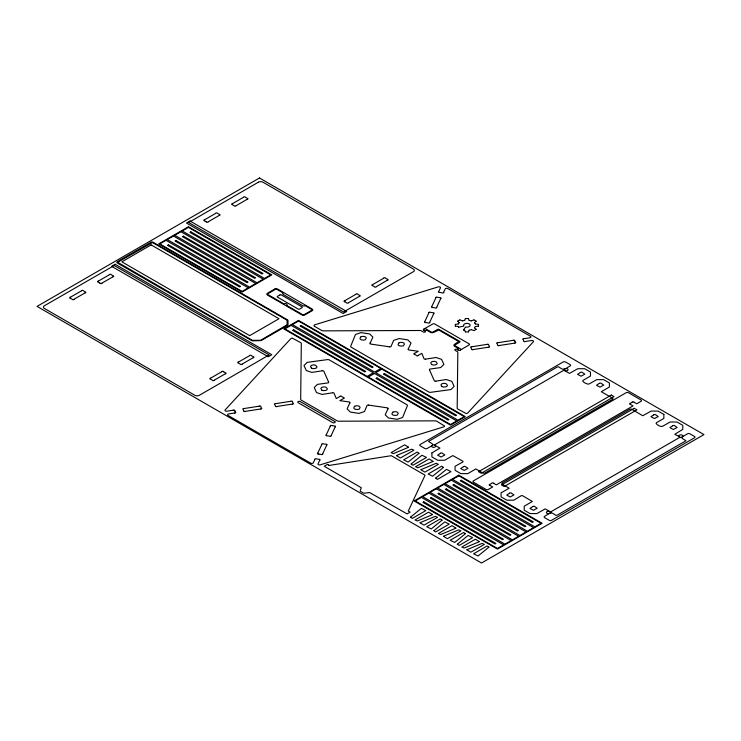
<?xml version="1.0" encoding="UTF-8"?>
<svg xmlns="http://www.w3.org/2000/svg" width="741" height="741" viewBox="0 0 741 741"><rect width="100%" height="100%" fill="white"/><g stroke="black" fill="none" stroke-linecap="round" stroke-linejoin="round"><path stroke-width="1.11" d="M328.55 465.126L327.346 464.366L324.28 466.293L361.293 487.735L360.274 490.616A1.547 0.889 0 0 0 360.672 491.478L363.164 492.913A1.547 0.889 0 0 0 364.655 493.145L369.648 492.552L407.096 513.902L410.153 512.096L408.263 511.105L425.075 475.203L391.294 455.696L329.161 465.431L328.596 464.968M464.755 320.288L465.292 318.621M468.525 331.866L469.034 330.282M314.823 459.531L313.313 462.773A1.547 0.889 0 0 1 310.729 463.171L228.015 415.414A1.547 0.889 0 0 1 228.71 413.923L234.323 413.052M317.806 453.066L321.798 444.47M326.281 434.8L330.273 426.205M322.678 453.816L326.67 445.221M331.153 435.56L335.145 426.964M319.695 460.281L318.065 463.792A1.547 0.889 0 0 0 318.593 464.727A1.547 0.889 0 0 0 320.279 464.811L443.646 426.909A1.639 0.945 0 0 0 444.498 426.214A1.556 0.898 0 0 0 444.507 426.001L436.894 421.286A2.584 1.491 0 0 0 435.05 420.851L338.646 421.212A2.066 1.195 0 0 1 337.174 420.86L301.291 400.149A2.066 1.195 0 0 1 300.679 399.297L301.309 343.639A2.584 1.491 0 0 0 300.559 342.574L292.389 338.174A1.556 0.898 0 0 0 291.834 338.202A1.639 0.945 0 0 0 290.805 338.674L225.171 409.903A1.547 0.889 0 0 0 225.329 410.875A1.547 0.889 0 0 0 226.941 411.181L233.026 410.245M424.834 321.548L428.826 312.943M431.836 306.487L435.828 297.891M438.811 291.426L440.441 287.916A1.547 0.889 0 0 0 439.913 286.98A1.547 0.889 0 0 0 438.218 286.897L314.851 324.79A1.677 0.963 0 0 0 314.527 326.318M443.683 292.176L445.184 288.934A1.547 0.889 0 0 1 447.777 288.536L530.491 336.294A1.547 0.889 0 0 1 529.796 337.785L524.174 338.656M429.706 322.298L433.698 313.702M436.708 307.237L440.691 298.642M370.139 343.083L372.899 337.164L369.713 333.978L361.015 332.626L355.504 334.469L350.734 346.149A2.066 1.195 0 0 0 351.29 347.26L428.78 391.998A2.066 1.195 0 0 0 430.716 392.313L450.936 389.562L454.122 386.376L451.788 381.356L446.267 379.522L436.014 381.106M349.835 402.937L347.084 408.865L350.271 412.042L358.959 413.395L364.479 411.561L367.156 405.225L368.62 405.021M408.272 348.992L411.023 343.064L407.837 339.887L399.14 338.535L393.628 340.369L390.924 346.742L389.488 346.908M387.96 408.847L385.209 414.775L388.395 417.952L397.083 419.304L402.604 417.47L407.365 405.79A2.066 1.195 0 0 0 406.818 404.669L329.337 359.931A2.066 1.195 0 0 0 327.402 359.617L307.172 362.368L303.995 365.554L306.329 370.574L311.841 372.408L322.094 370.824M396.491 455.52L411.644 449.176L413.932 450.185L400.399 458.003L396.481 455.659M408.541 447.295L393.425 453.622L391.1 452.631L404.623 444.813L408.541 447.156M420.962 469.646L436.116 463.31L438.403 464.32L424.88 472.128L420.99 469.859M433.003 461.448L417.859 467.766L415.571 466.756L429.095 458.948L433.022 461.291M420.082 522.683L435.245 516.347L437.523 517.357L424 525.165L420.082 522.84M432.457 514.671L417.313 520.997L415.025 519.987L428.557 512.17L432.475 514.513M443.507 536.206L458.66 529.861L460.948 530.88L447.416 538.688L443.498 536.345M455.854 528.222L440.728 534.511L438.44 533.501L451.973 525.693L455.891 528.037M466.923 549.729L482.076 543.385L484.364 544.394L470.841 552.202L466.932 549.896M479.297 541.717L464.19 548.025L461.865 547.025L475.389 539.216L479.307 541.56M474.499 327.763L475.324 326.568M463.486 329.94L465.543 327.077M458.346 323.928L459.263 322.696M431.799 445.637L431.957 445.489A2.334 1.343 0 0 0 432.475 445.045M474.462 322.65L476.157 321.224M369.963 343.157L370.315 344.009L389.34 346.807M457.975 348.872L458.095 348.279L454.566 346.232A2.325 1.343 0 0 1 454.566 344.333L458.716 341.536L438.82 330.014L433.837 332.366A2.325 1.343 0 0 1 430.558 332.366L427.001 330.329L425.982 330.403A1.389 0.797 0 0 1 425.306 330.616L424.769 330.625A1.389 0.797 0 0 1 424.019 330.403M408.087 349.067L408.365 349.9L418.22 351.28L414.747 353.281M350.021 402.863L349.669 402.011L339.85 400.64L343.333 398.63M388.145 408.773L387.793 407.921L368.759 405.123M70.534 297.16L81.436 290.861M98.405 281.071L109.307 274.781M204.701 219.697L215.603 213.408M232.563 203.608L243.465 197.319M74.1 299.216L85.002 292.917M101.962 283.127L112.864 276.838M208.267 221.754L219.169 215.464M236.129 205.674L247.031 199.375M210.731 378.095L221.633 371.797M238.593 362.006L249.495 355.717M344.889 300.633L355.791 294.344M372.751 284.553L383.653 278.255M214.288 380.152L225.19 373.862M242.15 364.063L253.052 357.773M348.455 302.699L359.357 296.4M376.317 286.61L387.219 280.311M457.669 321.112L459.744 319.917M339.767 396.574L336.294 398.575L333.913 392.887L332.524 392.693M418.313 355.347L421.796 353.337L424.195 359.042L425.64 359.2M474.064 330.579L476.139 329.375M632.119 402.28L630.452 403.252A0.991 0.574 0 0 0 630.248 404.364M322.233 370.713L323.706 370.917L328.541 381.902M435.875 381.217L434.43 381.05L429.567 370.018M471.396 320.881L473.87 319.899M469.173 330.19L471.322 329.652M458.772 327.216L463.736 326.031M462.551 320.862L464.607 320.381M472.008 346.723L486.902 344.417M498.091 342.675L512.985 340.378M473.314 349.53L488.208 347.233M499.397 345.491L514.291 343.185M525.48 341.462L531.566 340.527A1.547 0.889 0 0 1 533.177 340.832A1.547 0.889 0 0 1 533.335 341.805L467.691 413.033A1.639 0.945 0 0 1 466.673 413.497A1.556 0.898 0 0 1 466.108 413.524L457.947 409.134A2.584 1.491 0 0 1 457.188 408.069L457.818 352.41A2.066 1.195 0 0 0 457.216 351.558L455.224 350.41A1.241 0.713 0 0 1 455.224 349.391A1.241 0.713 0 0 1 456.975 349.391L458.299 350.16A1.287 0.741 0 0 0 460.124 350.16L469.173 344.935A1.287 0.741 0 0 0 469.173 343.88L434.624 323.937A1.287 0.741 0 0 0 432.809 323.937L423.75 329.161A1.287 0.741 0 0 0 423.75 330.217L425.075 330.977A1.241 0.713 0 0 1 425.075 331.987A1.241 0.713 0 0 1 423.324 331.987L421.323 330.838A2.066 1.195 0 0 0 419.86 330.495L323.456 330.856A2.584 1.491 0 0 1 321.613 330.421L314.675 326.42M425.779 359.098L436.032 357.505L441.553 359.348L443.887 364.368L440.7 367.555L429.669 369.111L429.382 369.944M332.329 392.832L322.076 394.425L316.555 392.582L314.221 387.562L317.407 384.375L328.374 382.838L328.726 381.986M244.206 408.513L259.1 406.207M275.837 403.623L290.722 401.316M245.512 411.329L260.406 409.023M277.143 406.429L292.028 404.123M455.437 324.308L458.179 324.021M475.49 326.485L478.371 326.179M465.441 318.547L468.368 318.547M465.441 331.94L468.368 331.94M475.435 323.993L478.371 324.308M455.437 326.179L458.133 326.466M331.996 425.63L334.154 425.964A0.991 0.574 0 0 1 335.293 426.872M318.797 454.057L320.955 454.39A0.991 0.574 0 0 0 322.733 453.937M463.56 330.032L464.644 330.217M469.21 320.418L471.183 320.89M471.545 329.662L473.87 330.588M459.939 319.899L462.328 320.853M634.111 402.298L636.704 403.799L641.011 401.307A1.639 0.945 0 0 0 641.011 399.973L628.451 392.721A1.639 0.945 0 0 0 626.136 392.721L473.443 480.872A1.639 0.945 0 0 0 473.48 482.187L486.04 489.44A1.639 0.945 0 0 0 488.328 489.468L492.672 486.957L490.079 485.457M630.452 404.401L633.055 405.901L496.322 484.846L493.719 483.345M474.064 319.917L476.139 321.112M204.701 220.846L206.276 221.754M344.889 301.782L346.464 302.689A0.991 0.574 0 0 0 348.4 302.81M99.979 283.127L98.405 282.219A0.991 0.574 0 0 1 98.192 281.108M223.615 371.797L225.19 372.714A0.991 0.574 0 0 1 225.403 373.825M70.534 298.308L72.118 299.216A0.991 0.574 0 0 0 74.044 299.336M474.518 327.883L476.157 329.263M457.651 321.224L459.253 322.567M474.444 322.78L475.268 323.91M458.29 326.549L458.614 327.179M514.708 340.953L515.282 342.194M243.789 410.755L243.215 409.504A0.991 0.574 0 0 1 244.002 408.486M234.74 410.82L235.323 412.061M468.525 318.621L469.072 320.316M464.783 330.31L465.292 331.866M478.501 324.401L478.501 326.086M455.307 324.401L455.307 326.086M383.708 278.134A0.991 0.574 0 0 1 385.663 278.255L387.219 279.162A0.991 0.574 0 0 1 387.423 280.283M376.261 286.73A0.991 0.574 0 0 1 374.307 286.61L372.751 285.702A0.991 0.574 0 0 1 372.547 284.581M355.847 294.223A0.991 0.574 0 0 1 357.792 294.344L359.357 295.251A0.991 0.574 0 0 1 359.561 296.363M344.889 301.791A0.991 0.574 0 0 1 344.685 300.67M219.373 215.427A0.991 0.574 0 0 0 219.169 214.306L217.595 213.408A0.991 0.574 0 0 0 215.659 213.288M204.701 220.855A0.991 0.574 0 0 1 204.497 219.734M208.212 221.874A0.991 0.574 0 0 1 206.257 221.763M247.235 199.348A0.991 0.574 0 0 0 247.031 198.218L245.456 197.319A0.991 0.574 0 0 0 243.52 197.199M232.359 203.645A0.991 0.574 0 0 0 232.563 204.775L234.137 205.674A0.991 0.574 0 0 0 236.073 205.794M210.518 378.132A0.991 0.574 0 0 0 210.722 379.253L212.306 380.152A0.991 0.574 0 0 0 214.232 380.272M221.689 371.686A0.991 0.574 0 0 1 223.634 371.797M238.38 362.043A0.991 0.574 0 0 0 238.583 363.164L240.167 364.063A0.991 0.574 0 0 0 242.094 364.183M253.265 357.736A0.991 0.574 0 0 0 253.052 356.616L251.477 355.717A0.991 0.574 0 0 0 249.55 355.597M101.906 283.247A0.991 0.574 0 0 1 99.961 283.127M109.362 274.661A0.991 0.574 0 0 1 111.307 274.781L112.873 275.689A0.991 0.574 0 0 1 113.077 276.801M70.534 298.317A0.991 0.574 0 0 1 70.33 297.187M81.501 290.741A0.991 0.574 0 0 1 83.446 290.861L85.002 291.778A0.991 0.574 0 0 1 85.215 292.89M515.291 342.185A0.991 0.574 0 0 1 514.495 343.222M513.133 340.286A0.991 0.574 0 0 1 514.717 340.953M497.887 342.648A0.991 0.574 0 0 0 497.091 343.685L497.674 344.917A0.991 0.574 0 0 0 499.249 345.584M331.208 435.68A0.991 0.574 0 0 1 329.421 436.134L327.272 435.801A0.991 0.574 0 0 1 326.133 434.893M330.217 426.084A0.991 0.574 0 0 1 332.005 425.63M435.773 297.771A0.991 0.574 0 0 1 437.56 297.308L439.7 297.65A0.991 0.574 0 0 1 440.839 298.549M436.755 307.358A0.991 0.574 0 0 1 434.967 307.821L432.827 307.478A0.991 0.574 0 0 1 431.688 306.579M428.77 312.822A0.991 0.574 0 0 1 430.558 312.369L432.698 312.702A0.991 0.574 0 0 1 433.846 313.61M429.752 322.418A0.991 0.574 0 0 1 427.965 322.872L425.825 322.539A0.991 0.574 0 0 1 424.686 321.631M259.248 406.124A0.991 0.574 0 0 1 260.832 406.79L261.397 408.032A0.991 0.574 0 0 1 260.61 409.051M245.354 411.412A0.991 0.574 0 0 1 243.77 410.746M488.412 347.26A0.991 0.574 0 0 0 489.208 346.232L488.625 344.991A0.991 0.574 0 0 0 487.059 344.333M471.804 346.695A0.991 0.574 0 0 0 471.007 347.724L471.591 348.955A0.991 0.574 0 0 0 473.166 349.622M326.818 445.128A0.991 0.574 0 0 0 325.67 444.22L323.521 443.896A0.991 0.574 0 0 0 321.742 444.35M318.806 454.066A0.991 0.574 0 0 1 317.657 453.149M275.624 403.586A0.991 0.574 0 0 0 274.828 404.623L275.42 405.855A0.991 0.574 0 0 0 276.986 406.522M290.88 401.233A0.991 0.574 0 0 1 292.463 401.891L293.028 403.132A0.991 0.574 0 0 1 292.241 404.16M463.727 325.651A3.242 1.871 0 0 1 466.663 323.382A3.242 1.871 0 0 1 470.127 325.382A3.242 1.871 0 0 1 466.2 327.077M457.929 349.947A1.25 0.722 0 0 1 457.586 349.567L457.605 349.261A1.25 0.722 0 0 1 457.938 348.928M434.911 445.082A1.287 0.741 0 0 0 435.282 445.517L435.43 445.665A2.019 1.167 0 0 1 433.874 447.332L433.281 447.332A2.019 1.167 0 0 1 431.818 445.637M434.911 444.896A1.287 0.741 0 0 1 435.282 444.461L563.095 370.676A1.287 0.741 0 0 1 564.911 370.676L565.17 370.759A2.019 1.167 0 0 0 568.06 369.861L568.06 369.518A2.019 1.167 0 0 0 565.133 368.675L564.874 368.759A2.334 1.343 0 0 1 561.576 368.749L558.668 366.869L557.482 366.897L428.52 441.432L431.947 443.59A2.334 1.343 0 0 1 432.475 444.044M679.562 437.273A1.287 0.741 0 0 1 679.191 437.709L551.378 511.503A1.287 0.741 0 0 1 549.563 511.503L549.303 511.41A2.019 1.167 0 0 0 546.413 512.318L546.413 512.652A2.019 1.167 0 0 0 549.34 513.504L549.6 513.411A2.334 1.343 0 0 1 552.888 513.42L555.806 515.301L556.991 515.273L685.953 440.738L682.526 438.579A2.334 1.343 0 0 1 681.998 438.126M679.562 437.088A1.287 0.741 0 0 0 679.191 436.653L679.043 436.505A2.019 1.167 0 0 1 680.608 434.837L681.192 434.837A2.019 1.167 0 0 1 682.665 436.532L682.517 436.681A2.334 1.343 0 0 0 681.998 437.125M233.174 410.153A0.991 0.574 0 0 1 234.758 410.82M235.332 412.052A0.991 0.574 0 0 1 234.536 413.089M314.768 459.411A0.991 0.574 0 0 1 316.555 458.948L318.695 459.29A0.991 0.574 0 0 1 319.843 460.189M339.823 396.454A0.991 0.574 0 0 1 341.777 396.574L343.333 397.482A0.991 0.574 0 0 1 343.537 398.602M414.543 353.318A0.991 0.574 0 0 0 414.747 354.439L416.322 355.347A0.991 0.574 0 0 0 418.257 355.458M424.121 328.948A1.287 0.741 0 0 1 425.936 328.948L431.206 331.996A1.287 0.741 0 0 0 433.031 331.996L437.514 329.412A1.028 0.593 0 0 1 438.968 329.412L459.698 341.369A1.028 0.593 0 0 1 459.698 342.212L455.215 344.797A1.287 0.741 0 0 0 455.215 345.852L460.485 348.891A1.287 0.741 0 0 1 460.485 349.947M525.332 341.555A0.991 0.574 0 0 1 523.748 340.888L523.183 339.647A0.991 0.574 0 0 1 523.97 338.618M443.739 292.297A0.991 0.574 0 0 1 441.942 292.76L439.802 292.417A0.991 0.574 0 0 1 438.663 291.509M489.866 485.42A0.991 0.574 0 0 1 490.07 484.299L491.737 483.345A0.991 0.574 0 0 1 493.663 483.234M632.11 402.28A0.991 0.574 0 0 1 634.055 402.178M431.91 452.918L431.91 456.928L437.699 460.263L444.646 460.263L452.834 455.585L462.958 461.273L462.958 461.93L455.067 466.284L455.067 470.294L460.856 473.638L467.793 473.638L475.805 468.96L482.817 472.953A1.547 0.889 0 0 0 485.003 472.953L612.446 399.371A1.547 0.889 0 0 0 612.446 398.112L601.312 391.73L609.417 386.997L609.417 382.986L603.628 379.642L596.681 379.642L589.456 383.81C588.197 385.487 580.462 380.948 583.26 380.235L590.484 376.067L590.484 372.056L584.695 368.712L577.748 368.712L569.551 373.39L563.484 369.972L570.098 365.971A1.639 0.945 0 0 0 570.098 364.637L565.466 361.96A1.639 0.945 0 0 0 563.151 361.96L420.212 444.489A1.639 0.945 0 0 0 420.212 445.823L424.843 448.5A1.639 0.945 0 0 0 427.159 448.5L433.726 444.656L439.969 448.083L431.91 452.918M663.862 414.423L663.862 418.433L656.646 422.602C653.914 423.157 661.092 427.863 662.843 426.177L670.059 422.009L677.005 422.009L682.794 425.353L682.794 429.363L674.801 434.291L680.979 437.616L687.546 433.781A1.639 0.945 0 0 1 689.862 433.781L694.493 436.449A1.639 0.945 0 0 1 694.493 437.792L551.554 520.312A1.639 0.945 0 0 1 549.238 520.312L544.607 517.644A1.639 0.945 0 0 1 544.607 516.31L551.184 512.263L545.154 508.891L536.956 513.559L530.01 513.559L524.22 510.225L524.22 506.214L532.325 501.481L522.405 495.609L521.284 495.664L513.8 500.194L506.863 500.194L501.073 496.85L501.073 492.839L509.169 488.217L502.259 484.169A1.547 0.889 0 0 1 502.259 482.91L629.693 409.328A1.547 0.889 0 0 1 631.888 409.328L642.753 415.738L651.126 411.079L658.073 411.079L663.862 414.423M354.744 406.225C351.605 409.236 356.625 409.912 359.042 409.282C362.423 406.124 356.838 404.984 354.744 406.225M392.878 412.135C389.72 415.09 394.777 415.896 397.204 415.155C400.492 411.903 394.888 411.005 392.878 412.135M360.96 336.812C357.625 339.767 363.183 340.767 365.304 339.749C368.666 336.405 362.71 335.84 360.969 336.766M399.047 342.805C395.842 345.76 400.835 346.519 403.326 345.88C406.79 342.537 401.131 341.749 399.056 342.787M463.514 466.673L460.717 468.553L464.209 470.415L467.951 468.349L464.903 466.274L463.514 466.673M532.751 506.557L529.954 508.446L533.446 510.308L537.179 508.243L534.141 506.168L532.76 506.511M580.379 372.454L577.572 374.344L581.064 376.206L584.806 374.14L581.759 372.065L580.379 372.427M653.757 414.821L650.959 416.711L654.451 418.563L658.193 416.498L655.146 414.432L653.766 414.793M440.432 453.26L437.625 455.15L441.117 457.002L444.859 454.937L441.812 452.862L440.432 453.233M509.521 493.228L506.724 495.118L510.216 496.97L513.958 494.905L510.836 492.811L509.53 493.182M599.321 383.393L596.524 385.283L600.015 387.135L603.758 385.07L600.71 383.004L599.33 383.366M672.708 425.76L669.901 427.65L673.393 429.502L677.135 427.437L674.088 425.362L672.708 425.732M311.387 368.11C313.119 369.389 319.445 368.268 316.018 365.572C314.869 364.118 308.071 365.017 311.387 368.082M321.77 390.099C323.539 391.396 329.81 390.229 326.401 387.562C325.206 386.052 318.398 387.089 321.77 390.072M431.595 364.526C433.3 365.804 439.598 364.711 436.264 361.941C435.18 360.626 428.326 361.404 431.605 364.47M441.831 386.533C443.535 387.821 449.833 386.737 446.49 383.986C445.221 382.569 438.524 383.449 441.831 386.533M287.23 324.734L260.554 340.304L252.422 340.332L117.643 262.268L152.479 242.529L286.999 320.186L287.23 324.771M411.153 464.033L412.959 465.246L426.483 457.438L421.944 455.252L411.162 464.005M410.486 517.199L412.292 518.404L425.816 510.595L421.351 508.382L410.495 517.162M418.98 453.242L417.174 452.066L403.65 459.874L408.143 462.078L418.961 453.335M435.625 478.167L437.431 479.381L450.954 471.563L446.471 469.359L435.625 478.167M433.902 530.713L435.708 531.927L449.231 524.119L444.748 521.905L433.911 530.686M443.461 467.376L441.655 466.191L428.122 474.008L432.614 476.213L443.433 467.46M442.071 520.117L431.225 528.954L426.733 526.74L440.265 518.932L442.071 520.117M457.327 544.237L459.124 545.45L472.656 537.633L468.136 535.437L457.327 544.237M465.487 533.631L454.687 542.449L450.148 540.263L463.681 532.455L465.487 533.668M488.903 547.154L478.084 555.982L473.573 553.786L487.096 545.978L488.903 547.182M259.47 177.988L37.05 306.394L481.53 563.012L703.95 434.606L259.47 177.988M150.951 242.27L117.291 261.721A1.565 0.908 0 0 0 117.3 262.99L251.699 340.564A1.547 0.889 0 0 0 252.792 340.832L261.212 340.564L287.554 325.364A1.547 0.889 0 0 0 287.999 324.734L287.999 320.501A1.547 0.889 0 0 0 287.545 319.871L153.137 242.27A1.547 0.889 0 0 0 150.951 242.27M115.087 264.259L111.567 266.297L268.261 356.754L271.78 354.726L115.087 264.259M190.011 221.003L186.482 223.041L343.176 313.508L346.695 311.47L190.011 221.003M258.387 182.203L188.631 222.532L343.555 311.97L413.395 271.706A3.27 1.89 0 0 0 413.367 269.039L262.99 182.221A3.27 1.89 0 0 0 258.387 182.203M114.207 265.5L44.367 305.774A3.27 1.89 0 0 0 44.386 308.432L194.772 395.249A3.27 1.89 0 0 0 199.375 395.268L269.122 354.939L114.207 265.5M151.136 244.9L121.857 261.823L249.708 335.627L278.996 318.723L151.136 244.9M188.436 226.755L158.722 243.919L242.085 292.047L271.799 274.883L188.436 226.755M166.012 240.334L159.815 243.919L242.085 291.408L248.281 287.832L166.012 240.334M173.487 236.018L167.29 239.602L249.56 287.1L255.756 283.516L173.487 236.018M180.961 231.701L174.765 235.286L257.034 282.784L263.231 279.2L180.961 231.701M188.436 227.385L182.24 230.97L264.509 278.468L270.706 274.883L188.436 227.385M168.457 244.799L167.549 245.327L239.63 286.943L240.547 286.415L168.457 244.799M175.932 240.482L175.024 241.01L247.105 282.627L248.022 282.099L175.932 240.482M183.407 236.166L182.499 236.694L254.58 278.31L255.497 277.792L183.407 236.166M190.882 231.85L189.974 232.378L262.055 273.994L262.972 273.475L190.882 231.85M274.707 289.073L267.381 293.297A2.066 1.195 0 0 0 267.381 294.983L301.93 314.925A2.066 1.195 0 0 0 304.847 314.925L312.165 310.701A2.066 1.195 0 0 0 312.165 309.016L277.616 289.073A2.066 1.195 0 0 0 274.707 289.073M275.291 289.416L267.973 293.64A1.223 0.704 0 0 0 267.973 294.64L283.923 303.847A1.871 1.084 0 0 1 286.526 303.875A1.871 1.084 0 0 1 286.572 305.375L302.523 314.582A1.223 0.704 0 0 0 304.255 314.582L311.572 310.359A1.223 0.704 0 0 0 311.572 309.358L305.246 305.709A1.871 1.084 0 0 1 302.643 305.681L283.321 294.52A1.871 1.084 0 0 1 283.275 293.019L277.023 289.416A1.223 0.704 0 0 0 275.291 289.416M279.931 294.927L277.495 296.335A0.963 0.556 0 0 0 277.495 297.122L298.225 309.09A0.963 0.556 0 0 0 299.586 309.09L302.022 307.682A0.963 0.556 0 0 0 302.022 306.894L281.302 294.927A0.963 0.556 0 0 0 279.931 294.927M298.484 320.418L283.812 328.893L450.537 425.149L465.302 416.627L298.484 320.418M291.093 325.318L284.896 328.893L367.175 376.391L373.371 372.806L291.093 325.318M298.567 321.001L292.371 324.577L374.65 372.075L380.846 368.49L298.567 321.001M293.547 329.782L292.63 330.31L364.729 371.926L365.637 371.398L293.547 329.782M301.022 325.466L300.105 325.994L372.195 367.61L373.112 367.082L301.022 325.466M374.464 373.445L368.268 377.021L450.537 424.519L456.734 420.934L374.464 373.445M381.939 369.129L375.743 372.704L458.012 420.203L464.209 416.627L381.939 369.129M376.91 377.91L376.002 378.429L448.083 420.054L449 419.526L376.91 377.91M384.384 373.594L383.477 374.112L455.558 415.738L456.475 415.21L384.384 373.594M458.772 475.176L414.108 500.962L497.47 549.09L542.134 523.303L458.772 475.176M421.407 497.378L415.201 500.962L497.47 548.46L503.667 544.876L421.407 497.378M428.882 493.071L422.676 496.646L504.945 544.144L511.142 540.56L428.882 493.071M436.347 488.754L430.15 492.33L512.42 539.828L518.617 536.252L436.347 488.754M443.822 484.438L437.625 488.013L519.895 535.511L526.091 531.936L443.822 484.438M451.297 480.122L445.1 483.697L527.37 531.195L533.566 527.62L451.297 480.122M458.772 475.805L452.575 479.381L534.845 526.879L541.041 523.303L458.772 475.805M423.852 501.842L422.935 502.37L495.025 543.996L495.933 543.468L423.852 501.842M431.327 497.535L430.41 498.054L502.5 539.68L503.408 539.152L431.327 497.535M438.802 493.219L437.885 493.738L509.975 535.363L510.882 534.835L438.802 493.219M446.277 488.903L445.36 489.43L517.45 531.047L518.357 530.519L446.277 488.903M453.751 484.586L452.834 485.114L524.924 526.731L525.832 526.203L453.751 484.586M461.226 480.27L460.309 480.798L532.399 522.414L533.307 521.886L461.226 480.27M611.325 395.064L478.566 471.711L481.27 473.277L614.03 396.63L611.325 395.064M634.24 408.3L501.481 484.947L504.186 486.504L636.945 409.856L634.24 408.3M334.747 421.49L300.198 401.548A1.417 0.815 0 0 0 298.197 401.548A1.417 0.815 0 0 0 298.197 402.706L332.737 422.648A1.417 0.815 0 0 0 334.747 422.648A1.417 0.815 0 0 0 334.747 421.49"/></g></svg>
